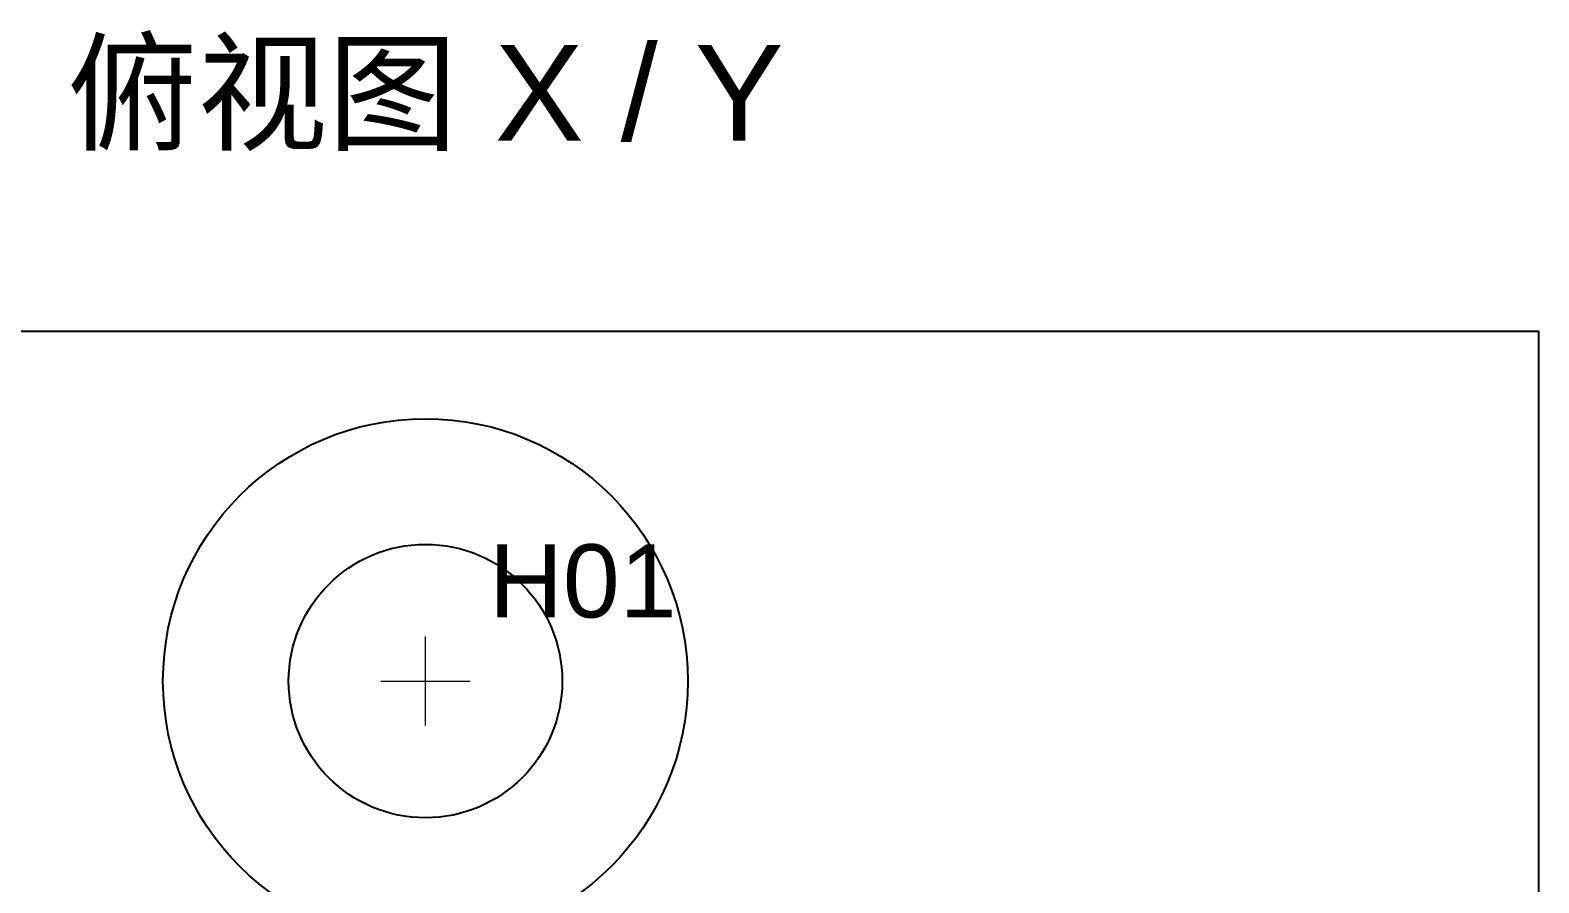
# Model space of a CAD drawing. Header units: millimetres. Extents: x 10 to 317, y 32 to 137.
# Drawn here: x 74.29 to 98, y 51.33 to 64.74 of the extents above; entities that cross this region are included whole.
import ezdxf
from ezdxf.enums import TextEntityAlignment as Align

# ---------------------------------------------------------------- set-up
doc = ezdxf.new("R2010")
doc.units = ezdxf.units.MM
doc.layers.add('ANNOTATIONS', color=7, linetype='CONTINUOUS', lineweight=18)
doc.layers.add('VISIBLE', color=7, linetype='CONTINUOUS', lineweight=25)
doc.styles.add('CJK', font='Arial Unicode.ttf')

msp = doc.modelspace()

# ---------------------------------------------------------------- linework, layer by layer
at = {"layer": 'ANNOTATIONS'}
for p, q in [((80.5, 53.8), (80.5, 55.2)), ((79.8, 54.5), (81.2, 54.5))]:
    msp.add_line(p, q, dxfattribs=at)
at = {"layer": 'VISIBLE'}
for p in [(63, 60), (98, 32)]:
    msp.add_line(p, (98, 60), dxfattribs=at)
for radius in [4.125, 2.15]:
    msp.add_circle((80.5, 54.5), radius, dxfattribs=at)

# ---------------------------------------------------------------- texts
at = {"layer": 'ANNOTATIONS', "style": 'CJK'}
msp.add_text('俯视图 X / Y', height=1.5, dxfattribs=at).set_placement((80.5, 63), align=Align.CENTER)
msp.add_text('H01', height=1.15, dxfattribs=at).set_placement((81.5, 55.5))

doc.saveas('drawing.dxf')
